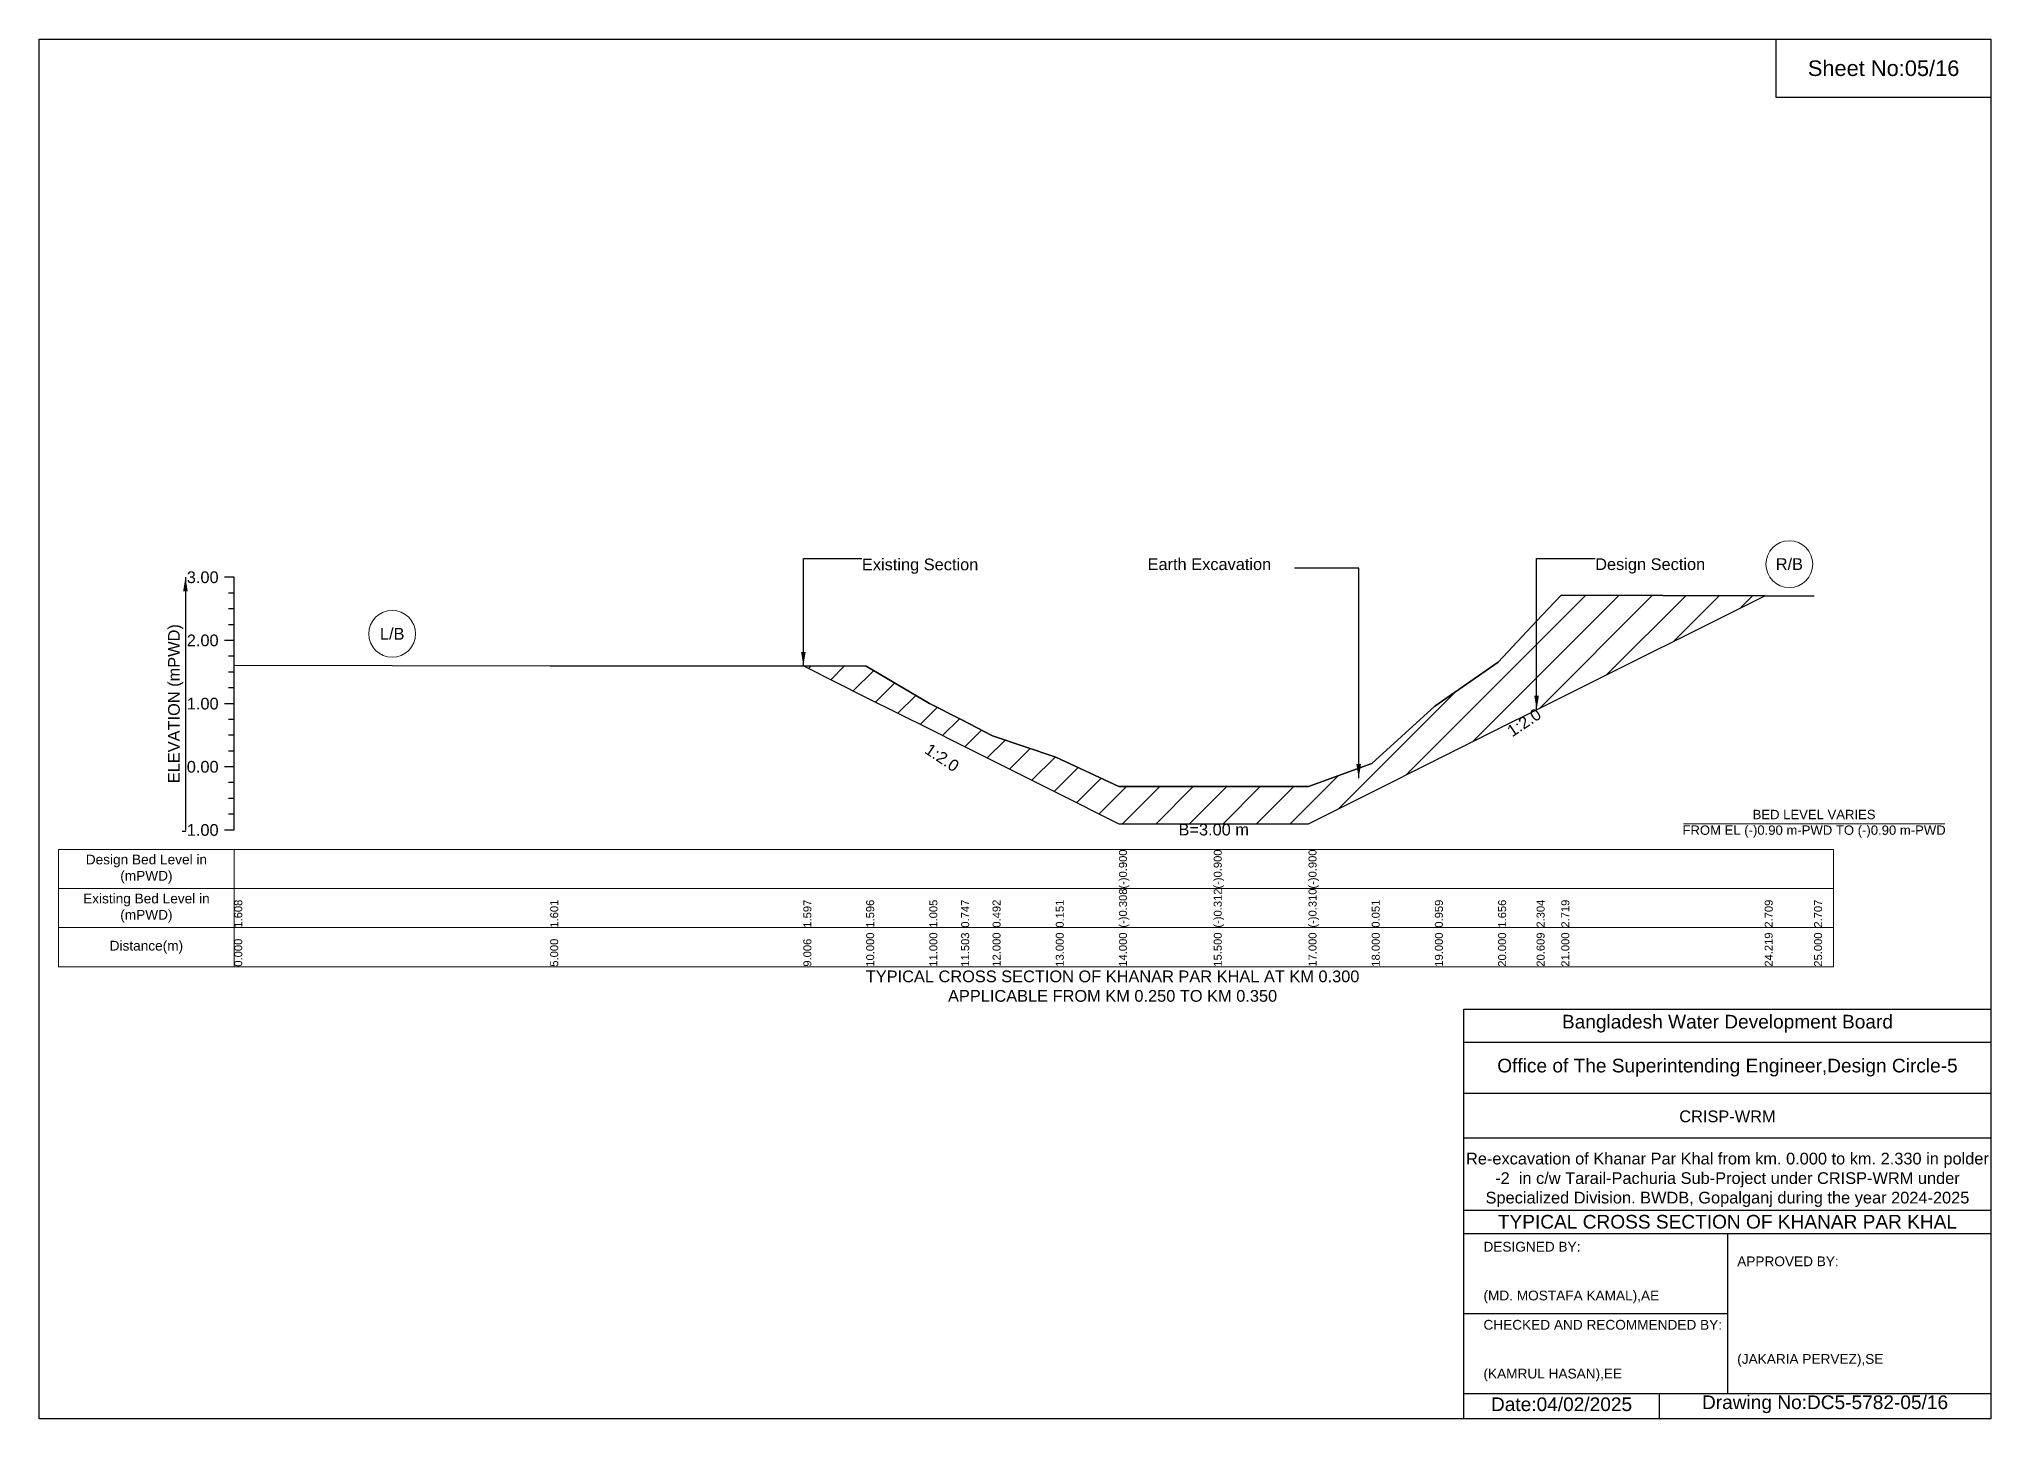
# Model space of a CAD drawing. Header units: inches. Extents: x 91000 to 268000, y -5656 to 7228.
# Drawn here: x 140000 to 148000, y -5656 to 0 of the extents above; entities that cross this region are included whole.
import ezdxf

# ---------------------------------------------------------------- set-up
doc = ezdxf.new("R2010")
doc.units = ezdxf.units.IN
doc.header["$LTSCALE"] = 7
doc.header["$MEASUREMENT"] = 0
for name, color, linetype, lineweight in [('Cross section Data Border', 7, 'Continuous', 9), ('Cross Section Labels', 7, 'Continuous', 9), ('Existing_Bed_Level for Xsection', 7, 'Continuous', 25)]:
    doc.layers.add(name, color=color, linetype=linetype, lineweight=lineweight)
doc.styles.get("Standard").update_dxf_attribs({"font": 'arial.ttf'})
doc.dimstyles.get("Standard").update_dxf_attribs({"dimtxt": 0.18, "dimasz": 0.18, "dimexe": 0.18, "dimexo": 0.0625, "dimgap": 0.09, "dimtad": 0, "dimtih": 1, "dimtoh": 1, "dimdec": 4, "dimzin": 0, "dimdsep": 46, "dimtxsty": 'Standard', "dimcen": 0.09, "dimadec": 0, "dimazin": 0, "dimtfac": 1, "dimtdec": 4, "dimtofl": 0, "dimtmove": 0, "dimatfit": 3, "dimfxl": 1, "dimtolj": 1, "dimtzin": 0, "dimarcsym": 0})

msp = doc.modelspace()

# ---------------------------------------------------------------- hatches: boundary and pattern name
at = {"layer": 'Existing_Bed_Level for Xsection'}
h = msp.add_hatch(dxfattribs=at)
h.set_pattern_fill('ANSI31', color=256, scale=777, style=0)
h.paths.add_polyline_path([(143132.6, -2569.6), (143390, -2698.3), (143649, -2827.8), (143779.3, -2892.9), (143908, -2957.3), (144167, -3086.8), (144426, -3216.3), (144814.5, -3216.3), (145203, -3216.3), (145462, -3086.8), (145721, -2957.3), (145980, -2827.8), (146137.8, -2748.9), (146239, -2698.3), (147072.6, -2281.5), (146239, -2279), (146137.8, -2386.5), (145980, -2554.3), (145721, -2734.8), (145462, -2970), (145203, -3063.5), (144814.5, -3064), (144426, -3063), (144167, -2944.1), (143908, -2855.8), (143779.3, -2789.7), (143649, -2722.9), (143390, -2569.8)])

# ---------------------------------------------------------------- linework, layer by layer
for points in [[(140000, 0), (148000, 0), (148000, -5656), (140000, -5656)], [(147120, 0), (148000, 0), (148000, -240), (147120, -240)]]:
    msp.add_lwpolyline(points, close=True)
for points in [[(145840, -5656), (145840, -3976), (148000, -3976)], [(145840, -4112), (148000, -4112)], [(145840, -4320), (148000, -4320)], [(145840, -4504), (148000, -4504)], [(145840, -4800), (148000, -4800)], [(145840, -4896), (148000, -4896)], [(146920, -4896), (146920, -5552)], [(145840, -5224), (146920, -5224)], [(145840, -5552), (148000, -5552)], [(146640, -5552), (146640, -5656)]]:
    msp.add_lwpolyline(points)
at = {"layer": 'Cross section Data Border'}
msp.add_lwpolyline([(140080, -3322.2), (147355, -3322.2), (147355, -3802.2), (140080, -3802.2)], close=True, dxfattribs=at)
for points in [[(140800, -3322.2), (140800, -3802.2)], [(140080, -3482.2), (147355, -3482.2)], [(140080, -3642.2), (147355, -3642.2)]]:
    msp.add_lwpolyline(points, dxfattribs=at)
at = {"layer": 'Cross Section Labels'}
msp.add_lwpolyline([(146739.2, -3216.3), (147810.8, -3216.3)], dxfattribs=at)
for centre in [(147173.8, -2152.3), (141447.5, -2438.1)]:
    msp.add_circle(centre, 96, dxfattribs=at)
at = {"layer": 'Existing_Bed_Level for Xsection'}
for points in [[(140800, -2206.2), (140760, -2206.2)], [(140800, -3242.2), (140800, -2983.2), (140800, -2724.2), (140800, -2465.2), (140800, -2206.2)], [(140800, -2270.9), (140776, -2270.9)], [(140800, -2566.7), (142095, -2568.5), (143132.6, -2569.6), (143390, -2569.8), (143649, -2722.9), (143779.3, -2789.7), (143908, -2855.8), (144167, -2944.1), (144426, -3063), (144426, -3063), (144814.5, -3064), (144814.5, -3064), (145203, -3063.5), (145203, -3063.5), (145462, -2970), (145721, -2734.8), (145980, -2554.3), (146137.8, -2386.5), (146239, -2279), (147072.6, -2281.5), (147275, -2282.1)], [(140800, -2335.7), (140776, -2335.7)], [(140800, -2465.2), (140760, -2465.2)], [(140800, -2400.4), (140776, -2400.4)], [(140800, -2529.9), (140776, -2529.9)], [(140800, -2594.7), (140776, -2594.7)], [(140800, -2659.4), (140776, -2659.4)], [(140800, -2724.2), (140760, -2724.2)], [(140800, -2788.9), (140776, -2788.9)], [(140800, -2853.7), (140776, -2853.7)], [(140800, -2918.4), (140776, -2918.4)], [(140800, -2983.2), (140760, -2983.2)], [(140800, -3047.9), (140776, -3047.9)], [(140800, -3112.7), (140776, -3112.7)], [(140800, -3177.4), (140776, -3177.4)], [(140800, -3242.2), (140760, -3242.2)]]:
    msp.add_lwpolyline(points, dxfattribs=at)
msp.add_lwpolyline([(143132.6, -2569.6), (143132.6, -2569.6), (143390, -2698.3), (143649, -2827.8), (143779.3, -2892.9), (143908, -2957.3), (144167, -3086.8), (144426, -3216.3), (144426, -3216.3), (144814.5, -3216.3), (144814.5, -3216.3), (145203, -3216.3), (145203, -3216.3), (145462, -3086.8), (145721, -2957.3), (145980, -2827.8), (146137.8, -2748.9), (146239, -2698.3), (147072.6, -2281.5), (147072.6, -2281.5), (147072.6, -2281.5), (146239, -2279), (146137.8, -2386.5), (145980, -2554.3), (145721, -2734.8), (145462, -2970), (145203, -3063.5), (145203, -3063.5), (144814.5, -3064), (144814.5, -3064), (144426, -3063), (144426, -3063), (144167, -2944.1), (143908, -2855.8), (143779.3, -2789.7), (143649, -2722.9), (143390, -2569.8), (143132.6, -2569.6)], close=True, dxfattribs=at)

# ---------------------------------------------------------------- texts
at = {"attachment_point": 5}
for s, insert, char_height in [('Sheet No:05/16', (147560, -120), 64), ('Bangladesh Water Development Board', (146920, -4036), 56), ('Office of The Superintending Engineer,Design Circle-5', (146920, -4216), 56)]:
    msp.add_mtext(s, dxfattribs=dict(at, insert=insert, char_height=char_height))
for s, insert, char_height, width, attachment_point in [('CRISP-WRM', (146920, -4416), 48, 2240, 5), ('Re-excavation of Khanar Par Khal from km. 0.000 to km. 2.330 in polder -2  in c/w Tarail-Pachuria Sub-Project under CRISP-WRM under Specialized Division. BWDB, Gopalganj during the year 2024-2025', (146920, -4676), 48, 2160, 5), ('TYPICAL CROSS SECTION OF KHANAR PAR KHAL', (146920, -4848), 56, 2240, 5), ('DESIGNED BY:^J^J^J(MD. MOSTAFA KAMAL),AE', (145920, -5056), 40, 1120, 4), ('APPROVED BY:^J^J^J^J^J^J(JAKARIA PERVEZ),SE', (146960, -5216), 40, 1120, 4), ('CHECKED AND RECOMMENDED BY:^J^J^J(KAMRUL HASAN),EE', (145920, -5376), 40, 1120, 4), ('Date:04/02/2025', (146240, -5596), 56, 1120, 5), ('Drawing No:DC5-5782-05/16', (147320, -5596), 56, 1760, 5)]:
    msp.add_mtext(s, dxfattribs=dict(insert=insert, char_height=char_height, width=width, attachment_point=attachment_point))
at = {"layer": 'Cross section Data Border', "char_height": 40, "width": 640, "attachment_point": 5}
for s, insert in [('Design Bed Level in (mPWD)', (140440, -3402.2)), ('Existing Bed Level in (mPWD)', (140440, -3562.2)), ('Distance(m)', (140440, -3722.2))]:
    msp.add_mtext(s, dxfattribs=dict(at, insert=insert))
at = {"layer": 'Cross Section Labels'}
for s, insert, char_height, attachment_point in [('Existing Section', (143372.6, -2129.5), 48, 1), ('Earth Excavation', (144543.3, -2128.5), 48, 1), ('Design Section', (146377.8, -2128.5), 48, 1), ('R/B', (147173.8, -2152.3), 48, 5), ('L/B', (141447.5, -2438.1), 48, 5), ('BED LEVEL VARIES ^JFROM EL (-)0.90 m-PWD TO (-)0.90 m-PWD', (147275, -3216.3), 38.4, 5), ('B=3.00 m', (144814.5, -3216.3), 48, 2), ('TYPICAL CROSS SECTION OF KHANAR PAR KHAL AT KM 0.300^JAPPLICABLE FROM KM 0.250 TO KM 0.350', (144400, -3882.2), 48, 5)]:
    msp.add_mtext(s, dxfattribs=dict(at, insert=insert, char_height=char_height, attachment_point=attachment_point))
at = {"layer": 'Cross Section Labels', "char_height": 48, "attachment_point": 2}
for insert, rotation in [((146073.1, -2781.3), 33.69007), ((143714.5, -2925.3), 326.30993)]:
    msp.add_mtext('1:2.0', dxfattribs=dict(at, insert=insert, rotation=rotation))
at = {"layer": 'Existing_Bed_Level for Xsection', "char_height": 48, "attachment_point": 6}
for s, insert in [('3.00', (140736, -2206.2)), ('2.00', (140736, -2465.2)), ('1.00', (140736, -2724.2)), ('0.00', (140736, -2983.2)), ('-1.00', (140736, -3242.2))]:
    msp.add_mtext(s, dxfattribs=dict(at, insert=insert))
at = {"layer": 'Existing_Bed_Level for Xsection', "rotation": 90}
for s, insert, char_height, attachment_point in [('ELEVATION (mPWD)', (140560, -2724.2), 48, 5), ('(-)0.900', (144426, -3482.2), 32.8, 1), ('(-)0.900', (144814.5, -3482.2), 32.8, 1), ('(-)0.900', (145203, -3482.2), 32.8, 1), ('(-)0.308', (144426, -3642.2), 32.8, 1), ('(-)0.312', (144814.5, -3642.2), 32.8, 1), ('(-)0.310', (145203, -3642.2), 32.8, 1), ('1.608', (140800, -3642.2), 32.8, 1), ('1.601', (142095, -3642.2), 32.8, 1), ('1.597', (143132.6, -3642.2), 32.8, 1), ('1.596', (143390, -3642.2), 32.8, 1), ('1.005', (143649, -3642.2), 32.8, 1), ('0.747', (143779.3, -3642.2), 32.8, 1), ('0.492', (143908, -3642.2), 32.8, 1), ('0.151', (144167, -3642.2), 32.8, 1), ('0.051', (145462, -3642.2), 32.8, 1), ('0.959', (145721, -3642.2), 32.8, 1), ('1.656', (145980, -3642.2), 32.8, 1), ('2.304', (146137.8, -3642.2), 32.8, 1), ('2.719', (146239, -3642.2), 32.8, 1), ('2.709', (147072.6, -3642.2), 32.8, 1), ('2.707', (147275, -3642.2), 32.8, 1), ('10.000', (143390, -3802.2), 32.8, 1), ('11.000', (143649, -3802.2), 32.8, 1), ('11.503', (143779.3, -3802.2), 32.8, 1), ('12.000', (143908, -3802.2), 32.8, 1), ('13.000', (144167, -3802.2), 32.8, 1), ('14.000', (144426, -3802.2), 32.8, 1), ('15.500', (144814.5, -3802.2), 32.8, 1), ('17.000', (145203, -3802.2), 32.8, 1), ('18.000', (145462, -3802.2), 32.8, 1), ('19.000', (145721, -3802.2), 32.8, 1), ('20.000', (145980, -3802.2), 32.8, 1), ('20.609', (146137.8, -3802.2), 32.8, 1), ('21.000', (146239, -3802.2), 32.8, 1), ('24.219', (147072.6, -3802.2), 32.8, 1), ('25.000', (147275, -3802.2), 32.8, 1), ('0.000', (140800, -3802.2), 32.8, 1), ('5.000', (142095, -3802.2), 32.8, 1), ('9.006', (143132.6, -3802.2), 32.8, 1)]:
    msp.add_mtext(s, dxfattribs=dict(at, insert=insert, char_height=char_height, attachment_point=attachment_point))

# ---------------------------------------------------------------- leaders
at = {"layer": 'Cross Section Labels', "annotation_type": 0, "has_hookline": 1}
for points, hookline_direction, text_width in [([(143132.6, -2569.6), (143132.6, -2129.5), (143372.5, -2129.5)], 0, 467.2), ([(146137.8, -2748.9), (146137.8, -2128.5), (146377.7, -2128.5)], 0, 441.2), ([(145408.6, -3029.7), (145408.6, -2168.6), (145146, -2168.6)], 1, 497)]:
    msp.add_leader(points, dimstyle='Standard', override={"dimasz": 57.6}, dxfattribs=dict(at, hookline_direction=hookline_direction, text_width=text_width))
at = {"layer": 'Existing_Bed_Level for Xsection'}
msp.add_leader([(140600, -2206.2), (140600, -3242.2)], dimstyle='Standard', override={"dimasz": 57.6}, dxfattribs=at)

doc.saveas('drawing.dxf')
